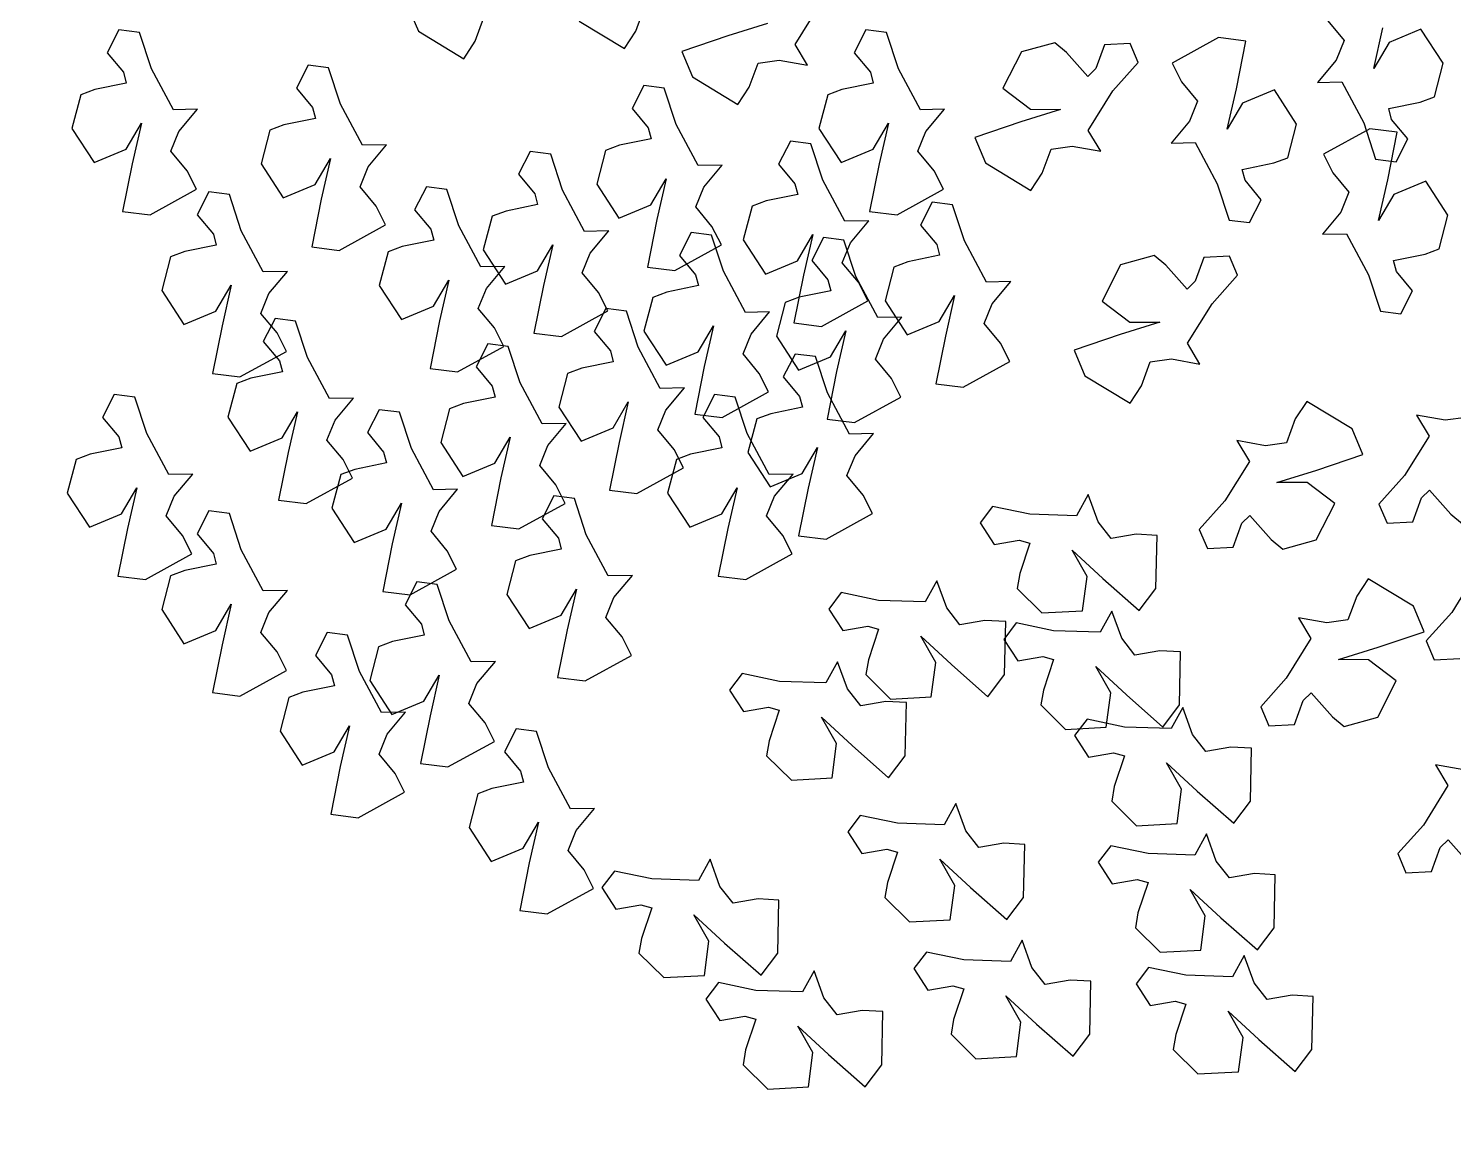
# Model space of a CAD drawing. Header units: inches. Extents: x 99023 to 109265, y 17199 to 18675.
# Drawn here: x 103465.08 to 103470.89, y 18079.6 to 18084.1 of the extents above; entities that cross this region are included whole.
import ezdxf

# ---------------------------------------------------------------- set-up
doc = ezdxf.new("R2010")
doc.units = ezdxf.units.IN
doc.layers.get('0').update_dxf_attribs({"color": 255})
doc.layers.add('HAT', color=8, linetype='Continuous')

# ---------------------------------------------------------------- blocks, each defined once
blk = doc.blocks.new('RTHTRHTRJ')
at = {"layer": 'HAT', "linetype": 'ByBlock'}
h = blk.add_hatch(dxfattribs=at)
h.set_pattern_fill('ANSI37', color=256, scale=15)
h.set_pattern_definition([(45, (-247990.6225, -54534.0869), (-1.325825215, 1.325825215), []), (135, (-247990.6225, -54534.0869), (-1.325825215, -1.325825215), [])])
h.paths.add_polyline_path([(103395.3441, 17979.4388), (103410.3441, 17979.4388), (103410.3441, 17988.4388), (103395.3441, 17988.4388)])
edge = h.paths.add_edge_path()
edge.add_arc((103590.3441, 18066.4388), 6, 0, 360)
edge = h.paths.add_edge_path()
edge.add_arc((103434.3441, 18066.4388), 6, 0, 360)
edge = h.paths.add_edge_path()
edge.add_arc((103590.3441, 18175.9388), 6, 0, 360)
edge = h.paths.add_edge_path()
edge.add_arc((103434.3441, 18175.9388), 6, 0, 360)
edge = h.paths.add_edge_path()
edge.add_arc((103962.3441, 17926.6054), 6, 0, 360)
edge = h.paths.add_edge_path()
edge.add_arc((103962.3441, 17769.4388), 6, 0, 360)
edge = h.paths.add_edge_path()
edge.add_arc((103737.559, 17769.4388), 6, 0, 360)
edge = h.paths.add_edge_path()
edge.add_arc((103879.8441, 17851.9388), 6, 0, 360)
edge = h.paths.add_edge_path()
edge.add_arc((103756.8826, 17851.9388), 6, 0, 360)
edge = h.paths.add_edge_path()
edge.add_arc((103657.8441, 17851.9388), 6, 0, 360)
h.paths.add_polyline_path([(103884.3441, 17979.4388), (103866.3441, 17979.4388), (103866.3441, 17988.4388), (103884.3441, 17988.4388)])
h.paths.add_polyline_path([(103743.3826, 17979.4388), (103761.3826, 17979.4388), (103761.3826, 17988.4388), (103743.3826, 17988.4388)])
h.paths.add_polyline_path([(103578.3441, 17979.4388), (103593.3441, 17979.4388), (103593.3441, 17988.4388), (103578.3441, 17988.4388)])
h.paths.add_polyline_path([(103395.3441, 17847.4388), (103410.3441, 17847.4388), (103410.3441, 17856.4388), (103395.3441, 17856.4388)])
h.paths.add_polyline_path([(103578.3441, 17862.4388), (103578.3441, 17847.4388), (103587.3441, 17847.4388), (103587.3441, 17862.4388)])
h.paths.add_polyline_path([(103875.3441, 18261.4388), (103875.3441, 18243.4388), (103884.3441, 18243.4388), (103884.3441, 18261.4388)])
h.paths.add_polyline_path([(103752.3826, 18261.4388), (103752.3826, 18243.4388), (103761.3826, 18243.4388), (103761.3826, 18261.4388)])
h.paths.add_polyline_path([(103578.3441, 18258.4388), (103578.3441, 18243.4388), (103587.3441, 18243.4388), (103587.3441, 18258.4388)])
h.paths.add_polyline_path([(103494.3441, 18258.4388), (103494.3441, 18243.4388), (103503.3441, 18243.4388), (103503.3441, 18258.4388)])
h.paths.add_polyline_path([(103311.3441, 18258.4388), (103311.3441, 18243.4388), (103320.3441, 18243.4388), (103320.3441, 18258.4388)])
h.paths.add_polyline_path([(103197.3441, 18171.4388), (103215.3441, 18171.4388), (103215.3441, 18180.4388), (103197.3441, 18180.4388)])
h.paths.add_polyline_path([(103206.3441, 18006.4388), (103206.3441, 17991.4388), (103215.3441, 17991.4388), (103215.3441, 18006.4388)])
h.paths.add_polyline_path([(103206.3441, 17862.4388), (103206.3441, 17847.4388), (103215.3441, 17847.4388), (103215.3441, 17862.4388)])
h.paths.add_polyline_path([(103020.3441, 17862.4388), (103020.3441, 17847.4388), (103029.3441, 17847.4388), (103029.3441, 17862.4388)])
h.paths.add_polyline_path([(103020.3441, 18006.4388), (103020.3441, 17991.4388), (103029.3441, 17991.4388), (103029.3441, 18006.4388)])
h.paths.add_polyline_path([(103020.3441, 18189.4388), (103020.3441, 18171.4388), (103029.3441, 18171.4388), (103029.3441, 18189.4388)])
h.paths.add_polyline_path([(103020.3441, 18414.4388), (103020.3441, 18399.4388), (103029.3441, 18399.4388), (103029.3441, 18414.4388)])
h.paths.add_polyline_path([(103311.3441, 18405.4388), (103326.3441, 18405.4388), (103326.3441, 18414.4388), (103311.3441, 18414.4388)])
h.paths.add_polyline_path([(103200.3441, 18405.4388), (103215.3441, 18405.4388), (103215.3441, 18414.4388), (103200.3441, 18414.4388)])
h.paths.add_polyline_path([(103488.3441, 18405.4388), (103503.3441, 18405.4388), (103503.3441, 18414.4388), (103488.3441, 18414.4388)])
h.paths.add_polyline_path([(103578.3441, 18405.4388), (103593.3441, 18405.4388), (103593.3441, 18414.4388), (103578.3441, 18414.4388)])
h.paths.add_polyline_path([(103869.3441, 18405.4388), (103884.3441, 18405.4388), (103884.3441, 18414.4388), (103869.3441, 18414.4388)])
h.paths.add_polyline_path([(103746.3826, 18405.4388), (103761.3826, 18405.4388), (103761.3826, 18414.4388), (103746.3826, 18414.4388)])
blk = doc.blocks.new('z_75')
at = {"color": 16, "linetype": 'Continuous'}
for p, q in [((-306.67, 64.4), (-301.09, 51.15)), ((-188.12, 51.16), (-183.58, 63.52)), ((-105.31, 44.23), (-92.52, 64.82)), ((-456.63, 51.88), (-462.71, 39.97)), ((-445.97, 50.54), (-456.63, 51.88)), ((-271.61, 45.91), (-267.06, 58.27)), ((-217.6, 56.41), (-194.02, 42.14)), ((-119.62, 55.15), (-140.3, 48.73)), ((-68.52, 51.88), (-74.6, 39.97)), ((-57.86, 50.54), (-68.52, 51.88)), ((171.51, 56.52), (179.95, 46.41)), ((195.31, 31.77), (200.08, 52.89)), ((219.85, 52.23), (203.25, 45.31)), ((231.41, 34.5), (219.85, 52.23)), ((-439.81, 31.69), (-445.97, 50.54)), ((-301.09, 51.15), (-277.51, 36.88)), ((-277.51, 36.88), (-271.61, 45.91)), ((-194.02, 42.14), (-188.12, 51.16)), ((-140.3, 48.73), (-164.22, 40.66)), ((-51.7, 31.69), (-57.86, 50.54)), ((29.66, 45.14), (12.22, 40.36)), ((35.69, 40.16), (29.66, 45.14)), ((68.8, 44.78), (55.46, 44.09)), ((72.97, 34.88), (68.8, 44.78)), ((114.64, 47.85), (90.49, 34.56)), ((128.9, 46.05), (114.64, 47.85)), ((123.92, 21.3), (128.9, 46.05)), ((179.95, 46.41), (175.78, 36.09)), ((203.25, 45.31), (195.31, 31.77)), ((-462.71, 39.97), (-454.28, 29.86)), ((-164.22, 40.66), (-158.64, 27.42)), ((-98.82, 33.48), (-105.31, 44.23)), ((-74.6, 39.97), (-66.17, 29.86)), ((12.22, 40.36), (2.65, 21.48)), ((46.77, 27.66), (35.69, 40.16)), ((55.46, 44.09), (50.92, 31.73)), ((-454.28, 29.86), (-452.82, 24.23)), ((-428.38, 10.32), (-439.81, 31.69)), ((-358.38, 33.45), (-364.46, 21.55)), ((-347.72, 32.12), (-358.38, 33.45)), ((-341.56, 13.27), (-347.72, 32.12)), ((-129.16, 22.17), (-124.61, 34.53)), ((-124.61, 34.53), (-113.59, 36.08)), ((-113.59, 36.08), (-98.82, 33.48)), ((-66.17, 29.86), (-64.71, 24.23)), ((-40.27, 10.32), (-51.7, 31.69)), ((50.92, 31.73), (46.77, 27.66)), ((59.74, 20.12), (72.97, 34.88)), ((90.49, 34.56), (95.36, 24.93)), ((175.78, 36.09), (166.13, 24.59)), ((226.84, 17.01), (231.41, 34.5)), ((-452.82, 24.23), (-469.18, 20.89)), ((-183.97, 22.95), (-190.04, 11.04)), ((-173.31, 21.61), (-183.97, 22.95)), ((-158.64, 27.42), (-135.06, 13.15)), ((-64.71, 24.23), (-81.07, 20.89)), ((95.36, 24.93), (103.79, 14.82)), ((166.13, 24.59), (178.7, 24.84)), ((178.7, 24.84), (190.13, 3.47)), ((-476.52, 18.16), (-481.09, 0.66)), ((-469.18, 20.89), (-476.52, 18.16)), ((-364.46, 21.55), (-356.03, 11.44)), ((-167.14, 2.76), (-173.31, 21.61)), ((-135.06, 13.15), (-129.16, 22.17)), ((-88.41, 18.16), (-92.98, 0.66)), ((-81.07, 20.89), (-88.41, 18.16)), ((2.65, 21.48), (16.95, 10.57)), ((46.95, -0.46), (59.74, 20.12)), ((103.79, 14.82), (99.62, 4.5)), ((119.15, 0.18), (123.92, 21.3)), ((143.7, 20.65), (127.09, 13.72)), ((155.25, 2.92), (143.7, 20.65)), ((219.5, 14.28), (226.84, 17.01)), ((-415.81, 10.57), (-428.38, 10.32)), ((-425.46, -0.93), (-415.81, 10.57)), ((-356.03, 11.44), (-354.56, 5.81)), ((-330.12, -8.1), (-341.56, 13.27)), ((-190.04, 11.04), (-181.61, 0.93)), ((-27.7, 10.57), (-40.27, 10.32)), ((-37.34, -0.93), (-27.7, 10.57)), ((32.64, 10.46), (11.96, 4.03)), ((16.95, 10.57), (32.64, 10.46)), ((127.09, 13.72), (119.15, 0.18)), ((203.13, 10.93), (219.5, 14.28)), ((204.6, 5.31), (203.13, 10.93)), ((-481.09, 0.66), (-469.54, -17.07)), ((-452.93, -10.14), (-444.99, 3.39)), ((-444.99, 3.39), (-449.76, -17.73)), ((-370.93, 2.47), (-378.27, -0.27)), ((-354.56, 5.81), (-370.93, 2.47)), ((-181.61, 0.93), (-180.15, -4.7)), ((-155.71, -18.61), (-167.14, 2.76)), ((-92.98, 0.66), (-81.42, -17.07)), ((-64.82, -10.14), (-56.87, 3.39)), ((-56.87, 3.39), (-61.65, -17.73)), ((11.96, 4.03), (-11.96, -4.03)), ((99.62, 4.5), (89.98, -6.99)), ((150.68, -14.58), (155.25, 2.92)), ((193.27, 0.49), (169.13, -12.79)), ((190.13, 3.47), (196.3, -15.37)), ((207.54, -1.3), (193.27, 0.49)), ((213.03, -4.81), (204.6, 5.31)), ((-429.63, -11.24), (-425.46, -0.93)), ((-378.27, -0.27), (-382.84, -17.76)), ((-180.15, -4.7), (-196.52, -8.04)), ((-107.81, -6.04), (-113.89, -17.95)), ((-97.15, -7.38), (-107.81, -6.04)), ((-90.99, -26.23), (-97.15, -7.38)), ((-41.51, -11.24), (-37.34, -0.93)), ((-11.96, -4.03), (-6.38, -17.28)), ((53.44, -11.22), (46.95, -0.46)), ((89.98, -6.99), (102.54, -6.74)), ((102.54, -6.74), (113.97, -28.12)), ((202.56, -26.05), (207.54, -1.3)), ((206.95, -16.71), (213.03, -4.81)), ((-469.54, -17.07), (-452.93, -10.14)), ((-421.2, -21.36), (-429.63, -11.24)), ((-317.56, -7.85), (-330.12, -8.1)), ((-327.2, -19.35), (-317.56, -7.85)), ((-242.93, -11.3), (-249.01, -23.2)), ((-232.27, -12.64), (-242.93, -11.3)), ((-226.11, -31.48), (-232.27, -12.64)), ((-203.85, -10.77), (-208.43, -28.27)), ((-196.52, -8.04), (-203.85, -10.77)), ((-81.42, -17.07), (-64.82, -10.14)), ((-33.08, -21.36), (-41.51, -11.24)), ((23.1, -22.52), (27.65, -10.16)), ((27.65, -10.16), (38.67, -8.61)), ((38.67, -8.61), (53.44, -11.22)), ((143.35, -17.31), (150.68, -14.58)), ((169.13, -12.79), (173.99, -22.42)), ((-449.76, -17.73), (-454.74, -42.48)), ((-416.33, -30.98), (-421.2, -21.36)), ((-382.84, -17.76), (-371.28, -35.49)), ((-354.67, -28.56), (-346.73, -15.03)), ((-346.73, -15.03), (-351.51, -36.15)), ((-331.37, -29.66), (-327.2, -19.35)), ((-143.15, -18.36), (-155.71, -18.61)), ((-152.79, -29.86), (-143.15, -18.36)), ((-113.89, -17.95), (-105.46, -28.06)), ((-61.65, -17.73), (-66.63, -42.48)), ((-28.22, -30.98), (-33.08, -21.36)), ((-6.38, -17.28), (17.2, -31.55)), ((126.98, -20.66), (143.35, -17.31)), ((128.44, -26.28), (126.98, -20.66)), ((196.3, -15.37), (206.95, -16.71)), ((-371.28, -35.49), (-354.67, -28.56)), ((-249.01, -23.2), (-240.58, -33.32)), ((-208.43, -28.27), (-196.87, -46)), ((-180.26, -39.07), (-172.32, -25.54)), ((-172.32, -25.54), (-177.1, -46.66)), ((-105.46, -28.06), (-104, -33.69)), ((-79.56, -47.6), (-90.99, -26.23)), ((17.2, -31.55), (23.1, -22.52)), ((113.97, -28.12), (120.14, -46.96)), ((136.87, -36.39), (128.44, -26.28)), ((173.99, -22.42), (182.42, -32.53)), ((197.79, -47.17), (202.56, -26.05)), ((222.33, -26.71), (205.72, -33.63)), ((233.89, -44.44), (222.33, -26.71)), ((-440.48, -44.27), (-416.33, -30.98)), ((-409.96, -32.32), (-416.03, -44.22)), ((-399.3, -33.66), (-409.96, -32.32)), ((-393.13, -52.5), (-399.3, -33.66)), ((-351.51, -36.15), (-356.49, -60.9)), ((-322.94, -39.78), (-331.37, -29.66)), ((-296.94, -29.72), (-303.01, -41.62)), ((-286.28, -31.06), (-296.94, -29.72)), ((-280.11, -49.9), (-286.28, -31.06)), ((-240.58, -33.32), (-239.12, -38.94)), ((-214.68, -52.85), (-226.11, -31.48)), ((-156.96, -40.17), (-152.79, -29.86)), ((-104, -33.69), (-120.36, -37.03)), ((-52.37, -44.27), (-28.22, -30.98)), ((130.8, -48.3), (136.87, -36.39)), ((182.42, -32.53), (178.26, -42.85)), ((205.72, -33.63), (197.79, -47.17)), ((-454.74, -42.48), (-440.48, -44.27)), ((-416.03, -44.22), (-407.6, -54.34)), ((-318.08, -49.4), (-322.94, -39.78)), ((-303.01, -41.62), (-294.58, -51.74)), ((-255.48, -42.29), (-262.82, -45.02)), ((-239.12, -38.94), (-255.48, -42.29)), ((-196.87, -46), (-180.26, -39.07)), ((-148.53, -50.29), (-156.96, -40.17)), ((-127.7, -39.76), (-132.27, -57.26)), ((-120.36, -37.03), (-127.7, -39.76)), ((-66.63, -42.48), (-52.37, -44.27)), ((-34.14, -37.63), (-40.21, -49.54)), ((-23.48, -38.97), (-34.14, -37.63)), ((-17.31, -57.81), (-23.48, -38.97)), ((178.26, -42.85), (168.61, -54.35)), ((-342.22, -62.69), (-318.08, -49.4)), ((-294.58, -51.74), (-293.12, -57.36)), ((-268.68, -71.27), (-280.11, -49.9)), ((-262.82, -45.02), (-267.39, -62.51)), ((-177.1, -46.66), (-182.08, -71.41)), ((-143.66, -59.91), (-148.53, -50.29)), ((-67, -47.35), (-79.56, -47.6)), ((-76.64, -58.84), (-67, -47.35)), ((-40.21, -49.54), (-31.78, -59.65)), ((120.14, -46.96), (130.8, -48.3)), ((229.32, -61.93), (233.89, -44.44)), ((-407.6, -54.34), (-406.14, -59.96)), ((-381.7, -73.87), (-393.13, -52.5)), ((-293.12, -57.36), (-309.49, -60.71)), ((-202.11, -52.6), (-214.68, -52.85)), ((-211.76, -64.1), (-202.11, -52.6)), ((-159.39, -53.4), (-165.47, -65.3)), ((-148.73, -54.74), (-159.39, -53.4)), ((-142.57, -73.58), (-148.73, -54.74)), ((-132.27, -57.26), (-120.72, -74.99)), ((-104.11, -68.06), (-96.17, -54.52)), ((-96.17, -54.52), (-100.94, -75.65)), ((-90.62, -56.05), (-96.69, -67.96)), ((-79.96, -57.39), (-90.62, -56.05)), ((-80.81, -69.16), (-76.64, -58.84)), ((-73.8, -76.23), (-79.96, -57.39)), ((-5.88, -79.19), (-17.31, -57.81)), ((168.61, -54.35), (181.18, -54.1)), ((181.18, -54.1), (192.61, -75.47)), ((-429.84, -66.04), (-434.42, -83.53)), ((-422.51, -63.31), (-429.84, -66.04)), ((-406.14, -59.96), (-422.51, -63.31)), ((-356.49, -60.9), (-342.22, -62.69)), ((-316.82, -63.44), (-321.39, -80.93)), ((-309.49, -60.71), (-316.82, -63.44)), ((-267.39, -62.51), (-255.84, -80.24)), ((-239.23, -73.32), (-231.29, -59.78)), ((-231.29, -59.78), (-236.06, -80.9)), ((-215.93, -74.42), (-211.76, -64.1)), ((-167.81, -73.2), (-143.66, -59.91)), ((-165.47, -65.3), (-157.04, -75.42)), ((-30.32, -65.28), (-46.69, -68.62)), ((-31.78, -59.65), (-30.32, -65.28)), ((81.24, -65.38), (63.8, -70.17)), ((87.27, -70.37), (81.24, -65.38)), ((107.04, -66.44), (102.49, -78.79)), ((120.38, -65.74), (107.04, -66.44)), ((124.55, -75.65), (120.38, -65.74)), ((205.61, -68.01), (221.98, -64.67)), ((221.98, -64.67), (229.32, -61.93)), ((-369.14, -73.62), (-381.7, -73.87)), ((-378.78, -85.12), (-369.14, -73.62)), ((-256.12, -71.02), (-268.68, -71.27)), ((-265.76, -82.52), (-256.12, -71.02)), ((-255.84, -80.24), (-239.23, -73.32)), ((-182.08, -71.41), (-167.81, -73.2)), ((-131.14, -94.95), (-142.57, -73.58)), ((-120.72, -74.99), (-104.11, -68.06)), ((-96.69, -67.96), (-88.26, -78.07)), ((-72.38, -79.28), (-80.81, -69.16)), ((-54.02, -71.35), (-58.59, -88.85)), ((-46.69, -68.62), (-54.02, -71.35)), ((63.8, -70.17), (54.22, -89.05)), ((98.35, -82.87), (87.27, -70.37)), ((207.08, -73.64), (205.61, -68.01)), ((215.51, -83.75), (207.08, -73.64)), ((-406.25, -94.34), (-398.31, -80.8)), ((-398.31, -80.8), (-403.09, -101.92)), ((-321.39, -80.93), (-309.84, -98.67)), ((-293.23, -91.74), (-285.29, -78.2)), ((-285.29, -78.2), (-290.07, -99.32)), ((-236.06, -80.9), (-241.04, -105.65)), ((-207.5, -84.53), (-215.93, -74.42)), ((-155.58, -81.04), (-171.94, -84.39)), ((-157.04, -75.42), (-155.58, -81.04)), ((-100.94, -75.65), (-105.92, -100.4)), ((-88.26, -78.07), (-86.8, -83.7)), ((-62.36, -97.61), (-73.8, -76.23)), ((-67.51, -88.9), (-72.38, -79.28)), ((6.68, -78.94), (-5.88, -79.19)), ((-2.96, -90.43), (6.68, -78.94)), ((102.49, -78.79), (98.35, -82.87)), ((111.32, -90.41), (124.55, -75.65)), ((192.61, -75.47), (198.77, -94.31)), ((-434.42, -83.53), (-422.86, -101.27)), ((-382.95, -95.44), (-378.78, -85.12)), ((-269.93, -92.84), (-265.76, -82.52)), ((-202.63, -94.16), (-207.5, -84.53)), ((-179.28, -87.12), (-183.85, -104.61)), ((-171.94, -84.39), (-179.28, -87.12)), ((-103.17, -87.04), (-110.51, -89.77)), ((-86.8, -83.7), (-103.17, -87.04)), ((-58.59, -88.85), (-47.04, -106.58)), ((-30.43, -99.65), (-22.49, -86.11)), ((-22.49, -86.11), (-27.27, -107.23)), ((209.43, -95.65), (215.51, -83.75)), ((-422.86, -101.27), (-406.25, -94.34)), ((-374.52, -105.55), (-382.95, -95.44)), ((-309.84, -98.67), (-293.23, -91.74)), ((-261.5, -102.95), (-269.93, -92.84)), ((-226.78, -107.45), (-202.63, -94.16)), ((-203.64, -92.9), (-209.72, -104.8)), ((-192.98, -94.23), (-203.64, -92.9)), ((-186.82, -113.08), (-192.98, -94.23)), ((-118.57, -94.7), (-131.14, -94.95)), ((-128.22, -106.2), (-118.57, -94.7)), ((-110.51, -89.77), (-115.08, -107.27)), ((-91.66, -102.19), (-67.51, -88.9)), ((-7.13, -100.75), (-2.96, -90.43)), ((54.22, -89.05), (68.53, -99.96)), ((98.52, -110.99), (111.32, -90.41)), ((198.77, -94.31), (209.43, -95.65)), ((-403.09, -101.92), (-408.07, -126.67)), ((-375.57, -98.15), (-381.65, -110.06)), ((-364.91, -99.49), (-375.57, -98.15)), ((-358.75, -118.33), (-364.91, -99.49)), ((-290.07, -99.32), (-295.04, -124.07)), ((-256.63, -112.58), (-261.5, -102.95)), ((-155.69, -115.42), (-147.75, -101.88)), ((-147.75, -101.88), (-152.52, -123)), ((-105.92, -100.4), (-91.66, -102.19)), ((-49.8, -97.36), (-62.36, -97.61)), ((-59.44, -108.85), (-49.8, -97.36)), ((-47.04, -106.58), (-30.43, -99.65)), ((1.3, -110.86), (-7.13, -100.75)), ((84.22, -100.07), (63.54, -106.5)), ((68.53, -99.96), (84.22, -100.07)), ((-381.65, -110.06), (-373.22, -120.17)), ((-369.66, -115.18), (-374.52, -105.55)), ((-241.04, -105.65), (-226.78, -107.45)), ((-209.72, -104.8), (-201.29, -114.91)), ((-183.85, -104.61), (-172.3, -122.34)), ((-132.39, -116.52), (-128.22, -106.2)), ((-115.08, -107.27), (-103.52, -125)), ((-86.92, -118.07), (-78.97, -104.53)), ((-78.97, -104.53), (-83.75, -125.66)), ((-63.61, -119.17), (-59.44, -108.85)), ((-27.27, -107.23), (-32.24, -131.98)), ((6.17, -120.49), (1.3, -110.86)), ((63.54, -106.5), (39.62, -114.56)), ((105.02, -121.75), (98.52, -110.99)), ((-393.8, -128.47), (-369.66, -115.18)), ((-347.32, -139.7), (-358.75, -118.33)), ((-280.78, -125.87), (-256.63, -112.58)), ((-265.03, -111.32), (-271.1, -123.22)), ((-254.37, -112.66), (-265.03, -111.32)), ((-248.21, -131.5), (-254.37, -112.66)), ((-201.29, -114.91), (-199.82, -120.54)), ((-175.39, -134.45), (-186.82, -113.08)), ((-172.3, -122.34), (-155.69, -115.42)), ((-123.96, -126.63), (-132.39, -116.52)), ((-105.39, -116.57), (-111.46, -128.48)), ((-94.73, -117.91), (-105.39, -116.57)), ((-103.52, -125), (-86.92, -118.07)), ((-88.56, -136.75), (-94.73, -117.91)), ((39.62, -114.56), (45.2, -127.81)), ((-371.76, -125.79), (-388.12, -129.14)), ((-373.22, -120.17), (-371.76, -125.79)), ((-295.04, -124.07), (-280.78, -125.87)), ((-271.1, -123.22), (-262.67, -133.34)), ((-216.19, -123.88), (-223.53, -126.62)), ((-199.82, -120.54), (-216.19, -123.88)), ((-152.52, -123), (-157.5, -147.75)), ((-83.75, -125.66), (-88.73, -150.41)), ((-55.18, -129.29), (-63.61, -119.17)), ((-17.98, -133.78), (6.17, -120.49)), ((74.68, -133.05), (79.22, -120.69)), ((79.22, -120.69), (90.24, -119.14)), ((90.24, -119.14), (105.02, -121.75)), ((-408.07, -126.67), (-393.8, -128.47)), ((-395.46, -131.87), (-400.03, -149.36)), ((-388.12, -129.14), (-395.46, -131.87)), ((-236.77, -152.87), (-248.21, -131.5)), ((-223.53, -126.62), (-228.1, -144.11)), ((-119.09, -136.26), (-123.96, -126.63)), ((-111.46, -128.48), (-103.03, -138.59)), ((-50.32, -138.91), (-55.18, -129.29)), ((-32.24, -131.98), (-17.98, -133.78)), ((45.2, -127.81), (68.78, -142.08)), ((68.78, -142.08), (74.68, -133.05)), ((-459.06, -137.59), (-465.13, -149.5)), ((-448.4, -138.93), (-459.06, -137.59)), ((-442.23, -157.77), (-448.4, -138.93)), ((-334.76, -139.46), (-347.32, -139.7)), ((-344.4, -150.95), (-334.76, -139.46)), ((-261.21, -138.96), (-277.58, -142.31)), ((-262.67, -133.34), (-261.21, -138.96)), ((-162.82, -134.2), (-175.39, -134.45)), ((-172.46, -145.7), (-162.82, -134.2)), ((-147.16, -137.59), (-153.23, -149.5)), ((-136.5, -138.93), (-147.16, -137.59)), ((-143.24, -149.54), (-119.09, -136.26)), ((-130.33, -157.77), (-136.5, -138.93)), ((-103.03, -138.59), (-101.57, -144.22)), ((-77.13, -158.13), (-88.56, -136.75)), ((-74.46, -152.2), (-50.32, -138.91)), ((-371.87, -160.17), (-363.93, -146.63)), ((-363.93, -146.63), (-368.7, -167.75)), ((-321.51, -145.51), (-327.59, -157.41)), ((-310.86, -146.84), (-321.51, -145.51)), ((-304.69, -165.69), (-310.86, -146.84)), ((-284.92, -145.04), (-289.49, -162.53)), ((-277.58, -142.31), (-284.92, -145.04)), ((-228.1, -144.11), (-216.54, -161.84)), ((-199.94, -154.91), (-192, -141.38)), ((-192, -141.38), (-196.77, -162.5)), ((-176.64, -156.02), (-172.46, -145.7)), ((-157.5, -147.75), (-143.24, -149.54)), ((-117.94, -147.56), (-125.27, -150.29)), ((-101.57, -144.22), (-117.94, -147.56)), ((160.47, -141.23), (154.57, -150.26)), ((184.05, -155.5), (160.47, -141.23)), ((-465.13, -149.5), (-456.7, -159.61)), ((-400.03, -149.36), (-388.48, -167.1)), ((-348.57, -161.27), (-344.4, -150.95)), ((-224.21, -152.62), (-236.77, -152.87)), ((-233.85, -164.12), (-224.21, -152.62)), ((-216.54, -161.84), (-199.94, -154.91)), ((-153.23, -149.5), (-144.8, -159.61)), ((-125.27, -150.29), (-129.85, -167.79)), ((-88.73, -150.41), (-74.46, -152.2)), ((154.57, -150.26), (150.02, -162.62)), ((232.35, -151), (217.57, -148.4)), ((217.57, -148.4), (224.07, -159.16)), ((243.37, -149.45), (232.35, -151)), ((-456.7, -159.61), (-455.24, -165.23)), ((-430.8, -179.15), (-442.23, -157.77)), ((-388.48, -167.1), (-371.87, -160.17)), ((-340.14, -171.38), (-348.57, -161.27)), ((-327.59, -157.41), (-319.16, -167.52)), ((-289.49, -162.53), (-277.93, -180.27)), ((-261.32, -173.34), (-253.38, -159.8)), ((-253.38, -159.8), (-258.16, -180.92)), ((-196.77, -162.5), (-201.75, -187.25)), ((-168.2, -166.13), (-176.64, -156.02)), ((-144.8, -159.61), (-143.34, -165.23)), ((-118.9, -179.15), (-130.33, -157.77)), ((-64.57, -157.88), (-77.13, -158.13)), ((-74.21, -169.37), (-64.57, -157.88)), ((139, -164.17), (124.22, -161.57)), ((124.22, -161.57), (130.72, -172.32)), ((150.02, -162.62), (139, -164.17)), ((189.63, -168.75), (184.05, -155.5)), ((224.07, -159.16), (211.28, -179.74)), ((-471.61, -168.58), (-478.94, -171.31)), ((-455.24, -165.23), (-471.61, -168.58)), ((-368.7, -167.75), (-373.68, -192.5)), ((-319.16, -167.52), (-317.7, -173.15)), ((-293.26, -187.06), (-304.69, -165.69)), ((-238.02, -174.44), (-233.85, -164.12)), ((-163.34, -175.75), (-168.2, -166.13)), ((-159.71, -168.58), (-167.04, -171.31)), ((-143.34, -165.23), (-159.71, -168.58)), ((-129.85, -167.79), (-118.29, -185.52)), ((-101.68, -178.59), (-93.74, -165.05)), ((-93.74, -165.05), (-98.52, -186.18)), ((-78.38, -179.69), (-74.21, -169.37)), ((165.71, -176.82), (189.63, -168.75)), ((-478.94, -171.31), (-483.52, -188.81)), ((-334.07, -176.49), (-341.4, -179.22)), ((-335.27, -181.01), (-340.14, -171.38)), ((-317.7, -173.15), (-334.07, -176.49)), ((-277.93, -180.27), (-261.32, -173.34)), ((-229.59, -184.55), (-238.02, -174.44)), ((-187.49, -189.04), (-163.34, -175.75)), ((-167.04, -171.31), (-171.62, -188.81)), ((130.72, -172.32), (117.93, -192.91)), ((145.03, -183.24), (165.71, -176.82)), ((-418.24, -178.9), (-430.8, -179.15)), ((-427.88, -190.39), (-418.24, -178.9)), ((-359.42, -194.3), (-335.27, -181.01)), ((-341.4, -179.22), (-345.97, -196.72)), ((-258.16, -180.92), (-263.14, -205.67)), ((-224.73, -194.18), (-229.59, -184.55)), ((-106.34, -178.9), (-118.9, -179.15)), ((-118.29, -185.52), (-101.68, -178.59)), ((-115.98, -190.39), (-106.34, -178.9)), ((-69.95, -189.81), (-78.38, -179.69)), ((160.72, -183.35), (145.03, -183.24)), ((175.02, -194.27), (160.72, -183.35)), ((211.28, -179.74), (198.04, -194.5)), ((-483.52, -188.81), (-471.96, -206.54)), ((-455.35, -199.61), (-447.41, -186.07)), ((-447.41, -186.07), (-452.19, -207.2)), ((-432.05, -200.71), (-427.88, -190.39)), ((-280.7, -186.81), (-293.26, -187.06)), ((-290.34, -198.31), (-280.7, -186.81)), ((-230.64, -190.26), (-236.72, -202.16)), ((-219.99, -191.6), (-230.64, -190.26)), ((-213.82, -210.44), (-219.99, -191.6)), ((-201.75, -187.25), (-187.49, -189.04)), ((-171.62, -188.81), (-160.06, -206.54)), ((-143.45, -199.61), (-135.51, -186.07)), ((-135.51, -186.07), (-140.29, -207.2)), ((-120.15, -200.71), (-115.98, -190.39)), ((-98.52, -186.18), (-103.49, -210.93)), ((-65.08, -199.43), (-69.95, -189.81)), ((46.98, -189.6), (40.91, -200.6)), ((52.11, -203.7), (46.98, -189.6)), ((215.56, -203.71), (220.1, -191.35)), ((220.1, -191.35), (224.25, -187.27)), ((224.25, -187.27), (235.32, -199.78)), ((-471.96, -206.54), (-455.35, -199.61)), ((-409.96, -198.11), (-416.03, -210.02)), ((-399.3, -199.45), (-409.96, -198.11)), ((-393.13, -218.29), (-399.3, -199.45)), ((-373.68, -192.5), (-359.42, -194.3)), ((-345.97, -196.72), (-334.42, -214.45)), ((-317.81, -207.52), (-309.87, -193.99)), ((-309.87, -193.99), (-314.64, -215.11)), ((-294.51, -208.62), (-290.34, -198.31)), ((-248.87, -207.46), (-224.73, -194.18)), ((-160.06, -206.54), (-143.45, -199.61)), ((-89.23, -212.72), (-65.08, -199.43)), ((-2.71, -195.73), (-9.2, -204.29)), ((16.69, -199.81), (-2.71, -195.73)), ((40.91, -200.6), (16.69, -199.81)), ((117.93, -192.91), (104.69, -207.67)), ((165.44, -213.14), (175.02, -194.27)), ((198.04, -194.5), (202.21, -204.4)), ((235.32, -199.78), (241.36, -204.76)), ((-452.19, -207.2), (-457.17, -231.95)), ((-423.62, -210.83), (-432.05, -200.71)), ((-263.14, -205.67), (-248.87, -207.46)), ((-236.72, -202.16), (-228.29, -212.28)), ((-140.29, -207.2), (-145.27, -231.95)), ((-111.72, -210.83), (-120.15, -200.71)), ((-9.2, -204.29), (-1.93, -215.51)), ((58.96, -212.46), (52.11, -203.7)), ((122.21, -216.88), (126.75, -204.52)), ((126.75, -204.52), (130.89, -200.44)), ((130.89, -200.44), (141.97, -212.94)), ((202.21, -204.4), (215.56, -203.71)), ((-418.76, -220.45), (-423.62, -210.83)), ((-416.03, -210.02), (-407.6, -220.13)), ((-334.42, -214.45), (-317.81, -207.52)), ((-286.08, -218.74), (-294.51, -208.62)), ((-228.29, -212.28), (-226.83, -217.9)), ((-202.39, -231.81), (-213.82, -210.44)), ((-106.85, -220.45), (-111.72, -210.83)), ((-103.49, -210.93), (-89.23, -212.72)), ((-1.93, -215.51), (11.04, -213.26)), ((11.04, -213.26), (16.65, -214.81)), ((71.94, -210.22), (58.96, -212.46)), ((82.71, -210.82), (71.94, -210.22)), ((82.14, -238.38), (82.71, -210.82)), ((104.69, -207.67), (108.86, -217.57)), ((141.97, -212.94), (148.01, -217.93)), ((148.01, -217.93), (165.44, -213.14)), ((-442.9, -233.74), (-418.76, -220.45)), ((-407.6, -220.13), (-406.14, -225.76)), ((-381.7, -239.66), (-393.13, -218.29)), ((-314.64, -215.11), (-319.62, -239.86)), ((-281.21, -228.36), (-286.08, -218.74)), ((-243.2, -221.25), (-250.53, -223.98)), ((-226.83, -217.9), (-243.2, -221.25)), ((-131, -233.74), (-106.85, -220.45)), ((16.65, -214.81), (11.36, -230.66)), ((46.36, -232.09), (38.61, -218.45)), ((38.61, -218.45), (54.51, -233.15)), ((108.86, -217.57), (122.21, -216.88)), ((-422.51, -229.1), (-429.84, -231.83)), ((-406.14, -225.76), (-422.51, -229.1)), ((-305.36, -241.65), (-281.21, -228.36)), ((-250.53, -223.98), (-255.1, -241.47)), ((-457.17, -231.95), (-442.9, -233.74)), ((-429.84, -231.83), (-434.42, -249.33)), ((-301.9, -234.96), (-307.97, -246.86)), ((-291.24, -236.29), (-301.9, -234.96)), ((-285.07, -255.14), (-291.24, -236.29)), ((-189.83, -231.56), (-202.39, -231.81)), ((-199.47, -243.06), (-189.83, -231.56)), ((-145.27, -231.95), (-131, -233.74)), ((-31.66, -234.35), (-37.73, -245.35)), ((-26.52, -248.45), (-31.66, -234.35)), ((11.36, -230.66), (10.06, -238.38)), ((44.06, -249.94), (46.36, -232.09)), ((54.51, -233.15), (73.46, -249.83)), ((192.37, -233.34), (186.47, -242.37)), ((215.96, -247.61), (192.37, -233.34)), ((248.59, -230.24), (235.8, -250.83)), ((-369.14, -239.42), (-381.7, -239.66)), ((-378.78, -250.91), (-369.14, -239.42)), ((-319.62, -239.86), (-305.36, -241.65)), ((-255.1, -241.47), (-243.55, -259.21)), ((-226.94, -252.28), (-219, -238.74)), ((-219, -238.74), (-223.77, -259.86)), ((-203.64, -253.38), (-199.47, -243.06)), ((-81.35, -240.49), (-87.84, -249.05)), ((-61.95, -244.57), (-81.35, -240.49)), ((10.06, -238.38), (22.92, -251.08)), ((73.46, -249.83), (82.14, -238.38)), ((186.47, -242.37), (181.93, -254.73)), ((-434.42, -249.33), (-422.86, -267.06)), ((-406.25, -260.13), (-398.31, -246.59)), ((-398.31, -246.59), (-403.09, -267.72)), ((-382.95, -261.23), (-378.78, -250.91)), ((-307.97, -246.86), (-299.54, -256.97)), ((-87.84, -249.05), (-80.57, -260.26)), ((-37.73, -245.35), (-61.95, -244.57)), ((-19.67, -257.22), (-26.52, -248.45)), ((22.92, -251.08), (44.06, -249.94)), ((59.27, -250.12), (53.2, -261.12)), ((64.4, -264.21), (59.27, -250.12)), ((221.54, -260.86), (215.96, -247.61)), ((235.8, -250.83), (222.57, -265.59)), ((-299.54, -256.97), (-298.08, -262.6)), ((-273.64, -276.51), (-285.07, -255.14)), ((-243.55, -259.21), (-226.94, -252.28)), ((-195.21, -263.49), (-203.64, -253.38)), ((-80.57, -260.26), (-67.59, -258.02)), ((-67.59, -258.02), (-61.99, -259.56)), ((-6.7, -254.97), (-19.67, -257.22)), ((4.07, -255.57), (-6.7, -254.97)), ((9.58, -256.25), (3.09, -264.81)), ((3.51, -283.13), (4.07, -255.57)), ((28.98, -260.33), (9.58, -256.25)), ((170.91, -256.28), (156.13, -253.67)), ((156.13, -253.67), (162.63, -264.43)), ((181.93, -254.73), (170.91, -256.28)), ((-422.86, -267.06), (-406.25, -260.13)), ((-374.52, -271.35), (-382.95, -261.23)), ((-348.52, -261.29), (-354.59, -273.19)), ((-337.86, -262.63), (-348.52, -261.29)), ((-331.69, -281.47), (-337.86, -262.63)), ((-314.45, -265.94), (-321.78, -268.68)), ((-298.08, -262.6), (-314.45, -265.94)), ((-223.77, -259.86), (-228.75, -284.61)), ((-190.34, -273.12), (-195.21, -263.49)), ((-61.99, -259.56), (-67.28, -275.41)), ((-32.28, -276.85), (-40.03, -263.2)), ((-40.03, -263.2), (-24.12, -277.9)), ((3.09, -264.81), (10.36, -276.03)), ((53.2, -261.12), (28.98, -260.33)), ((71.25, -272.98), (64.4, -264.21)), ((162.63, -264.43), (149.83, -285.01)), ((197.61, -268.92), (221.54, -260.86)), ((222.57, -265.59), (226.74, -275.49)), ((-403.09, -267.72), (-408.07, -292.47)), ((-369.66, -280.97), (-374.52, -271.35)), ((-354.59, -273.19), (-346.16, -283.31)), ((-321.78, -268.68), (-326.35, -286.17)), ((-214.49, -286.41), (-190.34, -273.12)), ((10.36, -276.03), (23.33, -273.78)), ((23.33, -273.78), (28.93, -275.33)), ((84.23, -270.74), (71.25, -272.98)), ((94.99, -271.34), (84.23, -270.74)), ((94.43, -298.89), (94.99, -271.34)), ((176.93, -275.35), (197.61, -268.92)), ((-393.8, -294.26), (-369.66, -280.97)), ((-261.08, -276.26), (-273.64, -276.51)), ((-270.72, -287.76), (-261.08, -276.26)), ((-83.24, -276.45), (-89.3, -287.45)), ((-78.1, -290.55), (-83.24, -276.45)), ((-67.28, -275.41), (-68.58, -283.13)), ((-34.58, -294.7), (-32.28, -276.85)), ((-24.12, -277.9), (-5.18, -294.58)), ((28.93, -275.33), (23.65, -291.17)), ((58.65, -292.61), (50.9, -278.97)), ((50.9, -278.97), (66.8, -293.67)), ((192.63, -275.46), (176.93, -275.35)), ((206.93, -286.38), (192.63, -275.46)), ((226.74, -275.49), (240.08, -274.8)), ((-346.16, -283.31), (-344.7, -288.93)), ((-320.26, -302.84), (-331.69, -281.47)), ((-326.35, -286.17), (-314.8, -303.9)), ((-298.19, -296.97), (-290.25, -283.44)), ((-290.25, -283.44), (-295.03, -304.56)), ((-274.89, -298.07), (-270.72, -287.76)), ((-228.75, -284.61), (-214.49, -286.41)), ((-132.93, -282.58), (-139.42, -291.15)), ((-113.53, -286.66), (-132.93, -282.58)), ((-89.3, -287.45), (-113.53, -286.66)), ((-68.58, -283.13), (-55.72, -295.84)), ((-5.18, -294.58), (3.51, -283.13)), ((149.83, -285.01), (136.6, -299.78)), ((197.35, -305.25), (206.93, -286.38)), ((-408.07, -292.47), (-393.8, -294.26)), ((-368.4, -295.01), (-372.97, -312.5)), ((-361.07, -292.28), (-368.4, -295.01)), ((-344.7, -288.93), (-361.07, -292.28)), ((-139.42, -291.15), (-132.14, -302.36)), ((-71.25, -299.32), (-78.1, -290.55)), ((-55.72, -295.84), (-34.58, -294.7)), ((23.65, -291.17), (22.34, -298.89)), ((56.35, -310.46), (58.65, -292.61)), ((66.8, -293.67), (85.74, -310.35)), ((158.66, -296.62), (162.8, -292.55)), ((162.8, -292.55), (173.88, -305.05)), ((-307.7, -302.59), (-320.26, -302.84)), ((-317.34, -314.09), (-307.7, -302.59)), ((-314.8, -303.9), (-298.19, -296.97)), ((-266.46, -308.19), (-274.89, -298.07)), ((-132.14, -302.36), (-119.17, -300.11)), ((-119.17, -300.11), (-113.57, -301.66)), ((-113.57, -301.66), (-118.86, -317.51)), ((-58.28, -297.07), (-71.25, -299.32)), ((-47.51, -297.67), (-58.28, -297.07)), ((-48.07, -325.23), (-47.51, -297.67)), ((22.34, -298.89), (35.21, -311.6)), ((85.74, -310.35), (94.43, -298.89)), ((96.08, -300.13), (90.01, -311.13)), ((101.21, -314.22), (96.08, -300.13)), ((136.6, -299.78), (140.77, -309.68)), ((154.12, -308.98), (158.66, -296.62)), ((-344.81, -323.31), (-336.87, -309.77)), ((-336.87, -309.77), (-341.65, -330.89)), ((-295.03, -304.56), (-300, -329.31)), ((-261.59, -317.81), (-266.46, -308.19)), ((-83.85, -318.95), (-91.61, -305.3)), ((-91.61, -305.3), (-75.7, -320)), ((35.21, -311.6), (56.35, -310.46)), ((46.39, -306.26), (39.9, -314.82)), ((65.79, -310.34), (46.39, -306.26)), ((90.01, -311.13), (65.79, -310.34)), ((140.77, -309.68), (154.12, -308.98)), ((173.88, -305.05), (179.91, -310.04)), ((179.91, -310.04), (197.35, -305.25)), ((-372.97, -312.5), (-361.42, -330.23)), ((-321.51, -324.41), (-317.34, -314.09)), ((-285.74, -331.1), (-261.59, -317.81)), ((-250.32, -311.3), (-256.39, -323.2)), ((-239.66, -312.64), (-250.32, -311.3)), ((-233.49, -331.48), (-239.66, -312.64)), ((-118.86, -317.51), (-120.16, -325.23)), ((39.9, -314.82), (47.17, -326.04)), ((108.06, -322.99), (101.21, -314.22)), ((-361.42, -330.23), (-344.81, -323.31)), ((-313.08, -334.52), (-321.51, -324.41)), ((-256.39, -323.2), (-247.96, -333.32)), ((-120.16, -325.23), (-107.29, -337.93)), ((-86.16, -336.79), (-83.85, -318.95)), ((-75.7, -320), (-56.76, -336.68)), ((-56.76, -336.68), (-48.07, -325.23)), ((47.17, -326.04), (60.14, -323.79)), ((60.14, -323.79), (65.74, -325.34)), ((65.74, -325.34), (60.46, -341.19)), ((121.04, -320.75), (108.06, -322.99)), ((131.81, -321.35), (121.04, -320.75)), ((131.24, -348.9), (131.81, -321.35)), ((-341.65, -330.89), (-346.62, -355.64)), ((-300, -329.31), (-285.74, -331.1)), ((-222.06, -352.85), (-233.49, -331.48)), ((95.46, -342.62), (87.71, -328.98)), ((87.71, -328.98), (103.61, -343.67)), ((242.16, -332.62), (227.38, -330.02)), ((227.38, -330.02), (233.88, -340.77)), ((-308.21, -344.14), (-313.08, -334.52)), ((-246.5, -338.94), (-262.87, -342.29)), ((-247.96, -333.32), (-246.5, -338.94)), ((-107.29, -337.93), (-86.16, -336.79)), ((-332.36, -357.44), (-308.21, -344.14)), ((-270.2, -345.02), (-274.77, -362.51)), ((-262.87, -342.29), (-270.2, -345.02)), ((60.46, -341.19), (59.16, -348.9)), ((93.16, -360.47), (95.46, -342.62)), ((103.61, -343.67), (122.56, -360.36)), ((233.88, -340.77), (221.09, -361.36)), ((-209.5, -352.6), (-222.06, -352.85)), ((-219.14, -364.1), (-209.5, -352.6)), ((-21.79, -350.13), (-27.86, -361.14)), ((-16.66, -364.23), (-21.79, -350.13)), ((59.16, -348.9), (72.02, -361.61)), ((122.56, -360.36), (131.24, -348.9)), ((-346.62, -355.64), (-332.36, -357.44)), ((-274.77, -362.51), (-263.22, -380.24)), ((-246.61, -373.32), (-238.67, -359.78)), ((-238.67, -359.78), (-243.44, -380.9)), ((-71.49, -356.27), (-77.97, -364.83)), ((-52.08, -360.35), (-71.49, -356.27)), ((-27.86, -361.14), (-52.08, -360.35)), ((72.02, -361.61), (93.16, -360.47)), ((221.09, -361.36), (207.85, -376.12)), ((-223.31, -374.42), (-219.14, -364.1)), ((-77.97, -364.83), (-70.7, -376.04)), ((-9.81, -373), (-16.66, -364.23)), ((108.37, -365.9), (102.3, -376.9)), ((113.5, -380), (108.37, -365.9)), ((229.91, -372.97), (234.05, -368.89)), ((234.05, -368.89), (245.13, -381.39)), ((-263.22, -380.24), (-246.61, -373.32)), ((-214.88, -384.53), (-223.31, -374.42)), ((-70.7, -376.04), (-57.73, -373.8)), ((-57.73, -373.8), (-52.13, -375.35)), ((-52.13, -375.35), (-57.41, -391.19)), ((3.16, -370.76), (-9.81, -373)), ((13.94, -371.36), (3.16, -370.76)), ((13.37, -398.91), (13.94, -371.36)), ((58.68, -372.03), (52.19, -380.6)), ((78.08, -376.12), (58.68, -372.03)), ((102.3, -376.9), (78.08, -376.12)), ((207.85, -376.12), (212.02, -386.02)), ((225.37, -385.32), (229.91, -372.97)), ((-243.44, -380.9), (-248.42, -405.65)), ((-210.01, -394.16), (-214.88, -384.53)), ((-149.53, -379.07), (-155.6, -390.07)), ((-144.39, -393.16), (-149.53, -379.07)), ((-22.41, -392.63), (-30.17, -378.98)), ((-30.17, -378.98), (-14.26, -393.68)), ((52.19, -380.6), (59.46, -391.81)), ((120.35, -388.77), (113.5, -380)), ((-199.22, -385.2), (-205.71, -393.76)), ((-179.82, -389.28), (-199.22, -385.2)), ((-155.6, -390.07), (-179.82, -389.28)), ((-57.41, -391.19), (-58.72, -398.91)), ((59.46, -391.81), (72.43, -389.56)), ((72.43, -389.56), (78.04, -391.11)), ((78.04, -391.11), (72.75, -406.96)), ((133.33, -386.52), (120.35, -388.77)), ((144.1, -387.12), (133.33, -386.52)), ((143.53, -414.68), (144.1, -387.12)), ((212.02, -386.02), (225.37, -385.32)), ((-234.16, -407.44), (-210.01, -394.16)), ((-205.71, -393.76), (-198.44, -404.98)), ((-137.54, -401.94), (-144.39, -393.16)), ((-124.57, -399.69), (-137.54, -401.94)), ((-113.8, -400.29), (-124.57, -399.69)), ((-58.72, -398.91), (-45.85, -411.62)), ((-24.72, -410.48), (-22.41, -392.63)), ((-14.26, -393.68), (4.68, -410.37)), ((4.68, -410.37), (13.37, -398.91)), ((107.75, -408.4), (100, -394.75)), ((100, -394.75), (115.9, -409.45)), ((-248.42, -405.65), (-234.16, -407.44)), ((-198.44, -404.98), (-185.46, -402.73)), ((-185.46, -402.73), (-179.86, -404.28)), ((-179.86, -404.28), (-185.15, -420.13)), ((-114.37, -427.84), (-113.8, -400.29)), ((72.75, -406.96), (71.45, -414.68)), ((-150.15, -421.56), (-157.9, -407.92)), ((-157.9, -407.92), (-142, -422.61)), ((-45.85, -411.62), (-24.72, -410.48)), ((105.44, -426.25), (107.75, -408.4)), ((115.9, -409.45), (134.85, -426.13)), ((-185.15, -420.13), (-186.45, -427.85)), ((-152.45, -439.41), (-150.15, -421.56)), ((12.59, -421.16), (6.53, -432.17)), ((17.73, -435.26), (12.59, -421.16)), ((71.45, -414.68), (84.31, -427.38)), ((134.85, -426.13), (143.53, -414.68)), ((-186.45, -427.85), (-173.59, -440.55)), ((-142, -422.61), (-123.05, -439.3)), ((-123.05, -439.3), (-114.37, -427.84)), ((-37.1, -427.3), (-43.59, -435.86)), ((-17.7, -431.38), (-37.1, -427.3)), ((84.31, -427.38), (105.44, -426.25)), ((128.04, -429.07), (121.97, -440.08)), ((133.17, -443.17), (128.04, -429.07)), ((-43.59, -435.86), (-36.31, -447.07)), ((6.53, -432.17), (-17.7, -431.38)), ((24.58, -444.03), (17.73, -435.26)), ((78.35, -435.21), (71.86, -443.77)), ((97.75, -439.29), (78.35, -435.21)), ((-173.59, -440.55), (-152.45, -439.41)), ((-145.16, -443.12), (-151.65, -451.69)), ((-125.76, -447.21), (-145.16, -443.12)), ((-95.47, -436.99), (-101.54, -447.99)), ((-90.34, -451.09), (-95.47, -436.99)), ((37.55, -441.79), (24.58, -444.03)), ((48.32, -442.39), (37.55, -441.79)), ((47.76, -469.94), (48.32, -442.39)), ((71.86, -443.77), (79.13, -454.98)), ((121.97, -440.08), (97.75, -439.29)), ((140.02, -451.94), (133.17, -443.17)), ((-101.54, -447.99), (-125.76, -447.21)), ((-83.49, -459.86), (-90.34, -451.09)), ((-36.31, -447.07), (-23.34, -444.83)), ((-23.34, -444.83), (-17.74, -446.38)), ((-17.74, -446.38), (-23.03, -462.23)), ((11.97, -463.66), (4.22, -450.02)), ((4.22, -450.02), (20.13, -464.71)), ((153, -449.7), (140.02, -451.94)), ((163.77, -450.3), (153, -449.7)), ((163.2, -477.85), (163.77, -450.3)), ((-151.65, -451.69), (-144.38, -462.9)), ((-70.51, -457.61), (-83.49, -459.86)), ((-59.74, -458.21), (-70.51, -457.61)), ((-60.31, -485.77), (-59.74, -458.21)), ((79.13, -454.98), (92.11, -452.74)), ((92.11, -452.74), (97.71, -454.29)), ((97.71, -454.29), (92.42, -470.14)), ((127.42, -471.57), (119.67, -457.93)), ((119.67, -457.93), (135.57, -472.62)), ((-144.38, -462.9), (-131.41, -460.65)), ((-131.41, -460.65), (-125.8, -462.2)), ((-125.8, -462.2), (-131.09, -478.05)), ((-96.09, -479.48), (-103.84, -465.84)), ((-103.84, -465.84), (-87.94, -480.54)), ((-23.03, -462.23), (-24.33, -469.94)), ((9.67, -481.51), (11.97, -463.66)), ((20.13, -464.71), (39.07, -481.4)), ((-24.33, -469.94), (-11.46, -482.65)), ((39.07, -481.4), (47.76, -469.94)), ((92.42, -470.14), (91.12, -477.85)), ((125.12, -489.42), (127.42, -471.57)), ((135.57, -472.62), (154.52, -489.31)), ((-131.09, -478.05), (-132.39, -485.77)), ((-98.4, -497.33), (-96.09, -479.48)), ((-87.94, -480.54), (-68.99, -497.22)), ((91.12, -477.85), (103.98, -490.56)), ((154.52, -489.31), (163.2, -477.85)), ((-132.39, -485.77), (-119.53, -498.47)), ((-68.99, -497.22), (-60.31, -485.77)), ((-11.46, -482.65), (9.67, -481.51)), ((103.98, -490.56), (125.12, -489.42)), ((-119.53, -498.47), (-98.4, -497.33))]:
    blk.add_line(p, q, dxfattribs=at)
blk = doc.blocks.new('FEWFEWFEWF')
at = {"layer": 'HAT', "linetype": 'ByBlock'}
h = blk.add_hatch(dxfattribs=at)
h.set_pattern_fill('ANSI37', color=256, scale=15)
h.set_pattern_definition([(45, (-245054.2629, -54534.0869), (-1.325825215, 1.325825215), []), (135, (-245054.2629, -54534.0869), (-1.325825215, -1.325825215), [])])
h.paths.add_polyline_path([(106331.70369, 17979.43877), (106346.70369, 17979.43877), (106346.70369, 17988.43877), (106331.70369, 17988.43877)])
edge = h.paths.add_edge_path()
edge.add_arc((106526.70369, 18066.43877), 6, 0, 360)
edge = h.paths.add_edge_path()
edge.add_arc((106370.70369, 18066.43877), 6, 0, 360)
edge = h.paths.add_edge_path()
edge.add_arc((106526.70369, 18175.93877), 6, 0, 360)
edge = h.paths.add_edge_path()
edge.add_arc((106370.70369, 18175.93877), 6, 0, 360)
edge = h.paths.add_edge_path()
edge.add_arc((106898.70369, 17926.60544), 6, 0, 360)
edge = h.paths.add_edge_path()
edge.add_arc((106898.70369, 17769.43877), 6, 0, 360)
edge = h.paths.add_edge_path()
edge.add_arc((106673.91863, 17769.43877), 6, 0, 360)
edge = h.paths.add_edge_path()
edge.add_arc((106816.20369, 17851.93877), 6, 0, 360)
edge = h.paths.add_edge_path()
edge.add_arc((106693.24221, 17851.93877), 6, 0, 360)
edge = h.paths.add_edge_path()
edge.add_arc((106594.20369, 17851.93877), 6, 0, 360)
h.paths.add_polyline_path([(106820.70369, 17979.43877), (106802.70369, 17979.43877), (106802.70369, 17988.43877), (106820.70369, 17988.43877)])
h.paths.add_polyline_path([(106679.74221, 17979.43877), (106697.74221, 17979.43877), (106697.74221, 17988.43877), (106679.74221, 17988.43877)])
h.paths.add_polyline_path([(106514.70369, 17979.43877), (106529.70369, 17979.43877), (106529.70369, 17988.43877), (106514.70369, 17988.43877)])
h.paths.add_polyline_path([(106331.70369, 17847.43877), (106346.70369, 17847.43877), (106346.70369, 17856.43877), (106331.70369, 17856.43877)])
h.paths.add_polyline_path([(106514.70369, 17862.43877), (106514.70369, 17847.43877), (106523.70369, 17847.43877), (106523.70369, 17862.43877)])
h.paths.add_polyline_path([(106811.70369, 18261.43877), (106811.70369, 18243.43877), (106820.70369, 18243.43877), (106820.70369, 18261.43877)])
h.paths.add_polyline_path([(106688.74221, 18261.43877), (106688.74221, 18243.43877), (106697.74221, 18243.43877), (106697.74221, 18261.43877)])
h.paths.add_polyline_path([(106514.70369, 18258.43877), (106514.70369, 18243.43877), (106523.70369, 18243.43877), (106523.70369, 18258.43877)])
h.paths.add_polyline_path([(106430.70369, 18258.43877), (106430.70369, 18243.43877), (106439.70369, 18243.43877), (106439.70369, 18258.43877)])
h.paths.add_polyline_path([(106247.70369, 18258.43877), (106247.70369, 18243.43877), (106256.70369, 18243.43877), (106256.70369, 18258.43877)])
h.paths.add_polyline_path([(106133.70369, 18171.43877), (106151.70369, 18171.43877), (106151.70369, 18180.43877), (106133.70369, 18180.43877)])
h.paths.add_polyline_path([(106142.70369, 18006.43877), (106142.70369, 17991.43877), (106151.70369, 17991.43877), (106151.70369, 18006.43877)])
h.paths.add_polyline_path([(106142.70369, 17862.43877), (106142.70369, 17847.43877), (106151.70369, 17847.43877), (106151.70369, 17862.43877)])
h.paths.add_polyline_path([(105956.70369, 17862.43877), (105956.70369, 17847.43877), (105965.70369, 17847.43877), (105965.70369, 17862.43877)])
h.paths.add_polyline_path([(105956.70369, 18006.43877), (105956.70369, 17991.43877), (105965.70369, 17991.43877), (105965.70369, 18006.43877)])
h.paths.add_polyline_path([(105956.70369, 18189.43877), (105956.70369, 18171.43877), (105965.70369, 18171.43877), (105965.70369, 18189.43877)])
h.paths.add_polyline_path([(105956.70369, 18414.43877), (105956.70369, 18399.43877), (105965.70369, 18399.43877), (105965.70369, 18414.43877)])
h.paths.add_polyline_path([(106247.70369, 18405.43877), (106262.70369, 18405.43877), (106262.70369, 18414.43877), (106247.70369, 18414.43877)])
h.paths.add_polyline_path([(106136.70369, 18405.43877), (106151.70369, 18405.43877), (106151.70369, 18414.43877), (106136.70369, 18414.43877)])
h.paths.add_polyline_path([(106424.70369, 18405.43877), (106439.70369, 18405.43877), (106439.70369, 18414.43877), (106424.70369, 18414.43877)])
h.paths.add_polyline_path([(106514.70369, 18405.43877), (106529.70369, 18405.43877), (106529.70369, 18414.43877), (106514.70369, 18414.43877)])
h.paths.add_polyline_path([(106805.70369, 18405.43877), (106820.70369, 18405.43877), (106820.70369, 18414.43877), (106805.70369, 18414.43877)])
h.paths.add_polyline_path([(106682.74221, 18405.43877), (106697.74221, 18405.43877), (106697.74221, 18414.43877), (106682.74221, 18414.43877)])
at = {"xscale": 0.00783911347027785, "yscale": 0.00783911347027785, "zscale": 0.00783911347027785}
blk.add_blockref('z_75', (106405.39038, 18083.69181), dxfattribs=at)

msp = doc.modelspace()

# ---------------------------------------------------------------- block references
at = {"color": 18, "lineweight": -2, "true_color": 0x000000}
for name, p in [('FEWFEWFEWF', (-2936.3595857, 0)), ('RTHTRHTRJ', (0, 0))]:
    msp.add_blockref(name, p, dxfattribs=at)

doc.saveas('drawing.dxf')
